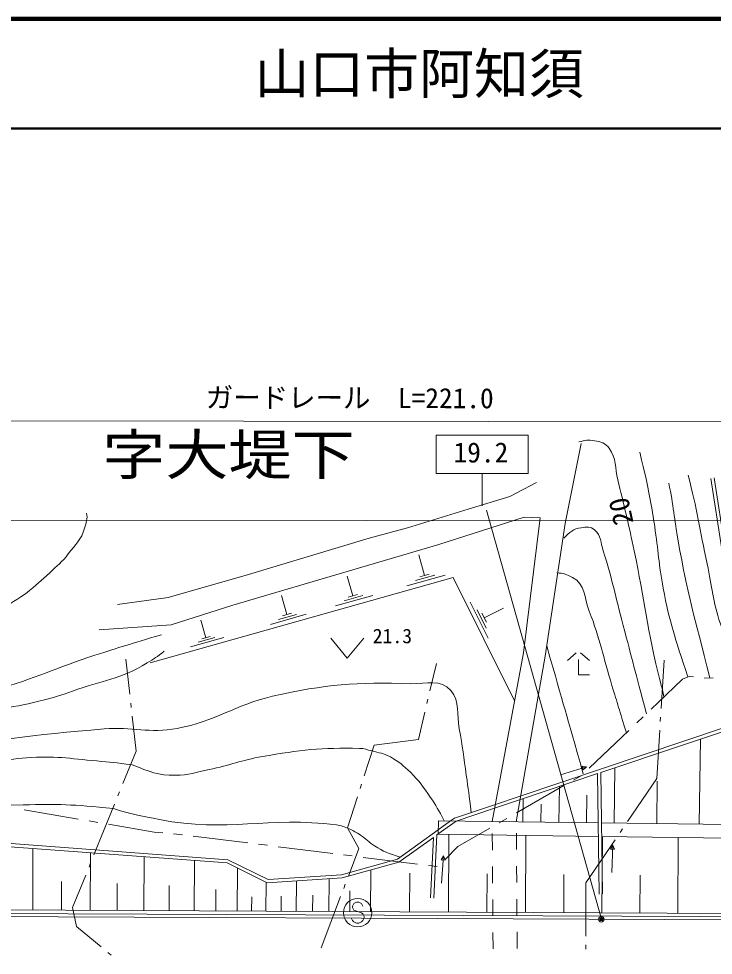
# Model space of a CAD drawing. Units: millimetres, scale not verified. Extents: x 40000 to 680000, y 20000 to 380000.
# Drawn here: x 383551 to 446830, y 294672 to 380000 of the extents above; entities that cross this region are included whole.
import ezdxf
from ezdxf.enums import TextEntityAlignment as Align

# ---------------------------------------------------------------- set-up
doc = ezdxf.new("R2010")
doc.units = ezdxf.units.MM
doc.header["$LTSCALE"] = 1000
doc.header["$PDMODE"] = 32
doc.header["$PDSIZE"] = 500
for name, color, linetype, lineweight in [('M-BGD', 7, 'Continuous', 13), ('M-BMK-ROW', 30, 'Continuous', 13), ('M-STR-HTXT', 7, 'Continuous', 13), ('M-STR-STR1', 1, 'Continuous', 13), ('M-STR-STRC', 7, 'Continuous', 13), ('M-TTL', 2, 'Continuous', 140), ('M-TTL-LINE', 7, 'Continuous', 50)]:
    doc.layers.add(name, color=color, linetype=linetype, lineweight=lineweight)
doc.layers.add('M-BMK-HTXT', color=7, linetype='Continuous')
doc.layers.add('M-TTL-TXT', color=7, linetype='Continuous')
doc.styles.add('ＭＳ ゴシック', font='')
doc.styles.get('ＭＳ ゴシック').set_extended_font_data('MS Gothic')

msp = doc.modelspace()

# ---------------------------------------------------------------- linework, layer by layer
at = {"layer": 'M-BGD'}
for p, q in [((420519, 329286), (419993, 331152)), ((420957, 329409), (420082, 329162)), ((413988, 327426), (413480, 329227)), ((422401, 329312), (418901, 328325)), ((421460, 329299), (419710, 328805)), ((407985, 325717), (407494, 327458)), ((415804, 327452), (412426, 326499)), ((414896, 327439), (413207, 326963)), ((414411, 327545), (413566, 327307)), ((426332, 323551), (424688, 326849)), ((426141, 324485), (425319, 326134)), ((425950, 325419), (427709, 326296)), ((400612, 323603), (400157, 325218)), ((409741, 325742), (406476, 324821)), ((408863, 325729), (407230, 325269)), ((408394, 325832), (407577, 325602)), ((426155, 325007), (425744, 325831)), ((402240, 323626), (399212, 322772)), ((401426, 323615), (399912, 323188)), ((400991, 323710), (400234, 323496)), ((411989, 323554), (413489, 321754)), ((413489, 321754), (414989, 323554)), ((434348, 322222), (433548, 321522)), ((434748, 322222), (435548, 321522)), ((393310, 321659), (393664, 318451)), ((421021, 318774), (421607, 321269)), ((434548, 321622), (434548, 320222)), ((442077, 317166), (442346, 321562)), ((434548, 320222), (435548, 320222)), ((393751, 317656), (393795, 317258)), ((420747, 317606), (420838, 317995)), ((419977, 314332), (420564, 316827)), ((393883, 316463), (394236, 313255)), ((442003, 315968), (442028, 316367)), ((441684, 310773), (441954, 315170)), ((415948, 313814), (419977, 314332)), ((445553, 306611), (445654, 314361)), ((394236, 313255), (393039, 310307)), ((415038, 311007), (415948, 313814)), ((432897, 311107), (435285, 311844)), ((434872, 311913), (435285, 311844)), ((434982, 311554), (434872, 311913)), ((435285, 311844), (434982, 311554)), ((437802, 306712), (437868, 311752)), ((436291, 311223), (429082, 308806)), ((436428, 300254), (436291, 311223)), ((436728, 300257), (436589, 311323)), ((439014, 306848), (441684, 310773)), ((414669, 309866), (414792, 310246)), ((432763, 306778), (432806, 310055)), ((441677, 306662), (441728, 310537)), ((392738, 309566), (392588, 309195)), ((413513, 306297), (414422, 309105)), ((426975, 308417), (429145, 309144)), ((429487, 306821), (429514, 308951)), ((435282, 306745), (435315, 309265)), ((392287, 308454), (390406, 303821)), ((426913, 308079), (423397, 306901)), ((426913, 308079), (429082, 308806)), ((431125, 306800), (431146, 308438)), ((421774, 305728), (423397, 306901)), ((421779, 306101), (422894, 306908)), ((414543, 304397), (413513, 306297)), ((421375, 299879), (421645, 305635)), ((421774, 305728), (421645, 305635)), ((421773, 305693), (436362, 305502)), ((422694, 298601), (422731, 305680)), ((429719, 298564), (429756, 305588)), ((436689, 298527), (436726, 305497)), ((438339, 305856), (438564, 306186)), ((421075, 299893), (421334, 305410)), ((435219, 301269), (437889, 305194)), ((437467, 304341), (437668, 304709)), ((437579, 302211), (437668, 304709)), ((437668, 304709), (437842, 304328)), ((443605, 298491), (443642, 305407)), ((384822, 298800), (384851, 304404)), ((390062, 298773), (390090, 304013)), ((413586, 301883), (414543, 304397)), ((437842, 304328), (437467, 304341)), ((390105, 303080), (389954, 302709)), ((394963, 298747), (394988, 303647)), ((399545, 298723), (399569, 303305)), ((422026, 303366), (422237, 303728)), ((422400, 303341), (422026, 303366)), ((422077, 301233), (422237, 303728)), ((422237, 303728), (422400, 303341)), ((403455, 298702), (403476, 302612)), ((415614, 298638), (415634, 302435)), ((419154, 298619), (419173, 302159)), ((426206, 298582), (426225, 302095)), ((387442, 298786), (387456, 301407)), ((389653, 301968), (388457, 299020)), ((392512, 298760), (392525, 301210)), ((406079, 298688), (406093, 301312)), ((408841, 298674), (408855, 301435)), ((411817, 298658), (411833, 301634)), ((433204, 298545), (433222, 302030)), ((435209, 296419), (435219, 301269)), ((440147, 298509), (440165, 301967)), ((397254, 298735), (397266, 301026)), ((401500, 298712), (401510, 300667)), ((413159, 300762), (413301, 301136)), ((413716, 298648), (413725, 300547)), ((404767, 298695), (404774, 300007)), ((407460, 298681), (407467, 300062)), ((410329, 298666), (410337, 300154)), ((411094, 295342), (412874, 300014)), ((366505, 298897), (532188, 298024)), ((388457, 299020), (388819, 297286)), ((388819, 297286), (391055, 295437)), ((435206, 295219), (435207, 295619)), ((391672, 294927), (391980, 294672))]:
    msp.add_line(p, q, dxfattribs=at)
for points in [[(428886, 306829), (431517, 321921), (433329, 334009), (434806, 341287)], [(446606, 338119), (448624, 325221), (451643, 316685), (429145, 309144)], [(446902, 338165), (448916, 325295), (452028, 316498), (436589, 311323)], [(392537, 326644), (397165, 327272), (404473, 329372), (415479, 332668), (418977, 333627), (424489, 335310), (428288, 336479), (430715, 337744)], [(431046, 334539), (429604, 334592), (421822, 332110), (403045, 326560), (397432, 324767), (390871, 324329)], [(426686, 306858), (429539, 322225), (431046, 334539)], [(395533, 321319), (423119, 329099), (428727, 317852)], [(426975, 308417), (423259, 307171), (422894, 306908)], [(436347, 306731), (421789, 306922), (421773, 305693)], [(436663, 305498), (471401, 305043), (471417, 306272), (436647, 306728)], [(421779, 306101), (418060, 303415), (412964, 302011), (406262, 301563), (402608, 303379), (366711, 306060), (366526, 298556)], [(421334, 305410), (418192, 303140), (413014, 301713), (406201, 301258), (402527, 303084), (379020, 304840)], [(285318, 298758), (287427, 298732), (366410, 298551), (532190, 297845)], [(285314, 298458), (287425, 298432), (366409, 298251), (366408, 298251), (532189, 297545)]]:
    msp.add_lwpolyline(points, dxfattribs=at)
for points, knots in [([(434580, 341446), (435155, 341589), (435449, 341653), (435994, 341554), (436581, 341447), (437018, 341353), (437356, 340861), (438014, 339902), (437860, 339117), (438137, 337988), (438676, 335795), (438971, 334565), (439451, 332359), (440465, 327700), (440702, 325021), (441801, 320382), (441892, 319996), (441962, 319785), (442058, 319400), (442174, 318933), (442207, 318781), (442336, 318200)], [0, 0, 0, 0, 1, 1, 1, 2, 2, 2, 3, 3, 3, 4, 4, 4, 5, 5, 5, 6, 6, 6, 7, 7, 7, 7]), ([(440128, 340516), (440620, 338459), (440771, 337904), (441080, 336210), (441257, 335247), (441344, 334705), (441491, 333737), (441826, 331544), (441861, 330292), (442269, 328112), (442870, 324896), (443302, 323769), (444513, 320043)], [0, 0, 0, 0, 1, 1, 1, 2, 2, 2, 3, 3, 3, 4, 4, 4, 4]), ([(450577, 318922), (448960, 321482), (448321, 322398), (447475, 324882), (446772, 326949), (446738, 328208), (446276, 330342), (445593, 333494), (445347, 335291), (444554, 338417)], [0, 0, 0, 0, 1, 1, 1, 2, 2, 2, 3, 3, 3, 3]), ([(289588, 337168), (288757, 336019), (287859, 334817), (286896, 333353), (285578, 331349), (284330, 330533), (283332, 328352), (283032, 327696), (282850, 327290), (282852, 326569), (282860, 324067), (283624, 322733), (283836, 320241), (284029, 317970), (282341, 316046), (283924, 314406), (284392, 313922), (284909, 313974), (285581, 313924), (287313, 313794), (288317, 313884), (290016, 314245), (292171, 314703), (293033, 315894), (295003, 316880), (298047, 318405), (299744, 319283), (302859, 320656), (306833, 322408), (308933, 323931), (313199, 324746), (314951, 325080), (316016, 325163), (317765, 324815), (318940, 324581), (319577, 324251), (320575, 323589), (323140, 321887), (323471, 319738), (324987, 317059), (325343, 316431), (325314, 315982), (325522, 315291), (326320, 312632), (326243, 310932), (327528, 308471), (327847, 307861), (327845, 307311), (328439, 306963), (330723, 305621), (332527, 306259), (335175, 306177), (340432, 306014), (343355, 306854), (348607, 307142), (351378, 307294), (352933, 307425), (355708, 307376), (358091, 307335), (359435, 306816), (361802, 307088), (363553, 307290), (364469, 307759), (366172, 308213), (368895, 308939), (370394, 309449), (373127, 310137), (377455, 311228), (379823, 312293), (384271, 312662), (386763, 312869), (388175, 312594), (390665, 312372), (391923, 312260), (392346, 312224), (393881, 312031)], [0, 0, 0, 0, 1, 1, 1, 2, 2, 2, 3, 3, 3, 4, 4, 4, 5, 5, 5, 6, 6, 6, 7, 7, 7, 8, 8, 8, 9, 9, 9, 10, 10, 10, 11, 11, 11, 12, 12, 12, 13, 13, 13, 14, 14, 14, 15, 15, 15, 16, 16, 16, 17, 17, 17, 18, 18, 18, 19, 19, 19, 20, 20, 20, 21, 21, 21, 22, 22, 22, 23, 23, 23, 24, 24, 24, 25, 25, 25, 25]), ([(292382, 337098), (291731, 336196), (291073, 335384), (290331, 334187), (289137, 332261), (288711, 331045), (287635, 329052), (287308, 328446), (286897, 328193), (286770, 327516), (286359, 325323), (286227, 324005), (286603, 321805), (286859, 320307), (286722, 319072), (287927, 318146), (288490, 317714), (289000, 317751), (289709, 317793), (291586, 317902), (292523, 318644), (294252, 319384), (299406, 321589), (301818, 323822), (306963, 326047), (310027, 327371), (311726, 328447), (315040, 328833), (316223, 328971), (316909, 328929), (318086, 328753), (319049, 328608), (319635, 328590), (320506, 328155), (321676, 327570), (322322, 327136), (323200, 326166), (325110, 324055), (325883, 322583), (327099, 320009), (328272, 317526), (328278, 315878), (329332, 313343), (329754, 312328), (329653, 311452), (330537, 310800), (332564, 309307), (334391, 309997), (336896, 309755), (342323, 309230), (345402, 309610), (350854, 309586), (355065, 309568), (357443, 309230), (361636, 309623), (363552, 309802), (364615, 310229), (366341, 311078), (366522, 311167), (366590, 311277), (366773, 311359), (369622, 312642), (371492, 312608), (374571, 313139), (381072, 314259), (384748, 314740), (391321, 315295), (393920, 315515), (395435, 314861), (397999, 315339), (401516, 315994), (403190, 317465), (406676, 318267), (411497, 319377), (414344, 319553), (419288, 319417), (420721, 319377), (421985, 319899), (422905, 318801), (423802, 317731), (423418, 316683), (423679, 315312), (423992, 313666), (424095, 312731), (424331, 311072), (424518, 309749), (424574, 309326), (424783, 307682)], [0, 0, 0, 0, 1, 1, 1, 2, 2, 2, 3, 3, 3, 4, 4, 4, 5, 5, 5, 6, 6, 6, 7, 7, 7, 8, 8, 8, 9, 9, 9, 10, 10, 10, 11, 11, 11, 12, 12, 12, 13, 13, 13, 14, 14, 14, 15, 15, 15, 16, 16, 16, 17, 17, 17, 18, 18, 18, 19, 19, 19, 20, 20, 20, 21, 21, 21, 22, 22, 22, 23, 23, 23, 24, 24, 24, 25, 25, 25, 26, 26, 26, 27, 27, 27, 28, 28, 28, 29, 29, 29, 29]), ([(442777, 337690), (443206, 335643), (443268, 334464), (443636, 332406), (444517, 327484), (445020, 325859), (446527, 319936)], [0, 0, 0, 0, 1, 1, 1, 2, 2, 2, 2]), ([(295648, 337017), (295298, 336350), (294904, 335671), (294397, 334863), (293834, 333965), (293257, 333629), (292781, 332682), (292232, 331589), (291937, 330945), (291684, 329748), (291458, 328677), (291307, 328035), (291473, 326953), (291646, 325823), (291401, 324728), (292403, 324177), (293103, 323791), (293656, 323782), (294436, 323954), (299157, 324995), (301164, 327388), (305647, 329198), (309005, 330554), (310879, 331665), (314485, 331996), (316907, 332219), (318313, 332146), (320706, 331710), (322201, 331438), (323042, 331175), (324403, 330498), (326510, 329448), (327426, 328359), (329029, 326635), (330163, 325415), (330481, 324472), (331241, 322990), (332356, 320811), (332054, 319077), (333612, 317190), (335263, 315191), (337142, 315134), (339617, 314363), (342768, 313382), (344730, 313752), (348006, 313349), (352923, 312744), (355636, 311840), (360589, 311764), (361881, 311744), (362604, 311883), (363883, 312067), (364779, 312197), (365233, 312486), (366112, 312704), (366515, 312803), (366755, 312795), (367156, 312902), (371662, 314106), (374056, 315233), (378566, 316415), (381399, 317157), (383075, 317193), (385905, 317943), (386913, 318210), (387471, 318388), (388451, 318741), (391123, 319705), (392847, 319802), (395255, 321310), (395879, 321701), (396144, 321839), (396813, 322374)], [0, 0, 0, 0, 1, 1, 1, 2, 2, 2, 3, 3, 3, 4, 4, 4, 5, 5, 5, 6, 6, 6, 7, 7, 7, 8, 8, 8, 9, 9, 9, 10, 10, 10, 11, 11, 11, 12, 12, 12, 13, 13, 13, 14, 14, 14, 15, 15, 15, 16, 16, 16, 17, 17, 17, 18, 18, 18, 19, 19, 19, 20, 20, 20, 21, 21, 21, 22, 22, 22, 23, 23, 23, 24, 24, 24, 24]), ([(299440, 336969), (299097, 335194), (297949, 334014), (298748, 332392), (299003, 331874), (299452, 331700), (300028, 331650), (301160, 331551), (301718, 332188), (302806, 332514), (305023, 333180), (306213, 333771), (308489, 334189), (312548, 334934), (314897, 335658), (319003, 335237), (322463, 334881), (324411, 334220), (327541, 332702), (328942, 332022), (329418, 331157), (330673, 330236), (333470, 328184), (334944, 326883), (337932, 325121), (340166, 323803), (341400, 322987), (343814, 322039), (346557, 320961), (348235, 320775), (351076, 319992), (354357, 319088), (356258, 318794), (359484, 317709), (360514, 317363), (360965, 316777), (362038, 316606), (363693, 316343), (364642, 316225), (366317, 316279), (366703, 316291), (366921, 316295), (367303, 316351), (372862, 317163), (376050, 317373), (381463, 318879), (385058, 319879), (386939, 320862), (390491, 322006), (392849, 322765), (393618, 323007), (396550, 323879)], [0, 0, 0, 0, 1, 1, 1, 2, 2, 2, 3, 3, 3, 4, 4, 4, 5, 5, 5, 6, 6, 6, 7, 7, 7, 8, 8, 8, 9, 9, 9, 10, 10, 10, 11, 11, 11, 12, 12, 12, 13, 13, 13, 14, 14, 14, 15, 15, 15, 16, 16, 16, 17, 17, 17, 17]), ([(384167, 327588), (385241, 328488), (385546, 328735), (386377, 329527), (387056, 330173), (387502, 330483), (388066, 331232), (388718, 332102), (389260, 332540), (389547, 333588), (389688, 334103), (389864, 334431), (389717, 334944)], [0, 0, 0, 0, 1, 1, 1, 2, 2, 2, 3, 3, 3, 4, 4, 4, 4]), ([(433200, 332689), (433748, 333192), (434071, 333569), (434790, 333630), (435276, 333672), (435663, 333758), (436023, 333429), (436620, 332882), (436555, 332280), (436803, 331510), (437644, 328900), (437911, 327378), (438615, 324728), (439451, 321585), (439709, 320601), (440741, 316679)], [0, 0, 0, 0, 1, 1, 1, 2, 2, 2, 3, 3, 3, 4, 4, 4, 5, 5, 5, 5]), ([(340405, 330807), (341114, 330351), (341894, 329913), (342813, 329508), (346444, 327909), (348917, 328289), (352621, 326866), (355904, 325606), (357545, 324443), (360737, 322969), (362938, 321953), (364069, 321007), (366446, 320535), (366864, 320453), (367112, 320426), (367534, 320478), (370092, 320792), (371528, 321142), (373949, 322027), (377100, 323177), (378685, 324275), (381568, 325989), (382593, 326599), (382946, 326798), (384167, 327588)], [0, 0, 0, 0, 1, 1, 1, 2, 2, 2, 3, 3, 3, 4, 4, 4, 5, 5, 5, 6, 6, 6, 7, 7, 7, 8, 8, 8, 8]), ([(432589, 329512), (433165, 329487), (433498, 329368), (434009, 329097), (435195, 328471), (435042, 327269), (435529, 326020), (436533, 323447), (436793, 321900), (437598, 319258), (438112, 317570), (438272, 317042), (438911, 314936)], [0, 0, 0, 0, 1, 1, 1, 2, 2, 2, 3, 3, 3, 4, 4, 4, 4]), ([(393881, 312031), (395517, 311399), (396233, 311056), (397814, 311066), (399038, 311074), (399703, 311351), (400902, 311596), (402812, 311987), (403832, 312439), (405753, 312778), (409171, 313383), (411138, 313596), (414608, 313523), (415051, 313514), (415289, 313399), (415719, 313290), (416395, 313118), (416811, 313083), (417417, 312738), (418196, 312294), (418602, 311972), (419240, 311343), (420045, 310549), (420413, 310018), (421046, 309082), (421597, 308268), (421773, 307952), (422323, 306915)], [0, 0, 0, 0, 1, 1, 1, 2, 2, 2, 3, 3, 3, 4, 4, 4, 5, 5, 5, 6, 6, 6, 7, 7, 7, 8, 8, 8, 9, 9, 9, 9]), ([(368721, 305910), (375618, 307490), (377925, 308276), (383950, 308381), (387163, 308436), (388419, 308439), (392171, 308041)], [0, 0, 0, 0, 1, 1, 1, 2, 2, 2, 2]), ([(392171, 308041), (394062, 307460), (394716, 307375), (396368, 307042), (402548, 305794), (406251, 307375), (412501, 306544), (412964, 306483), (413216, 306378), (413644, 306188), (414068, 305999), (414306, 305885), (414693, 305627), (415215, 305278), (415434, 304980), (415959, 304635), (416800, 304083), (417217, 303982), (418318, 303601)], [0, 0, 0, 0, 1, 1, 1, 2, 2, 2, 3, 3, 3, 4, 4, 4, 5, 5, 5, 6, 6, 6, 6])]:
    msp.add_open_spline(points, degree=3, knots=knots, dxfattribs=at)
msp.add_open_spline([(431659, 322873), (433322, 317035), (433322, 317035), (434985, 311198)], degree=3, dxfattribs=at)
at = {"layer": 'M-BMK-ROW'}
for p, q in [((444035, 319827), (444701, 320087)), ((444701, 320087), (445020, 320038)), ((441818, 317704), (444035, 319827)), ((446009, 319905), (446808, 319953)), ((441171, 317088), (441818, 317704)), ((439868, 315847), (440447, 316399)), ((435522, 311710), (439143, 315157)), ((434095, 310634), (434789, 311032)), ((428894, 307643), (433228, 310135)), ((384046, 307923), (388975, 307082)), ((389960, 306913), (390749, 306779)), ((391735, 306610), (395881, 305902)), ((427333, 306746), (428027, 307145)), ((395881, 305902), (396671, 305826)), ((397666, 305729), (398463, 305652)), ((399456, 305536), (404417, 304913)), ((423544, 304567), (426466, 306247)), ((405409, 304788), (406203, 304689)), ((407195, 304564), (412156, 303941)), ((413148, 303816), (413942, 303717)), ((422400, 303407), (423544, 304567)), ((414934, 303592), (419895, 302969)), ((420887, 302844), (421681, 302745))]:
    msp.add_line(p, q, dxfattribs=at)
at = {"layer": 'M-STR-HTXT'}
for p, q in [((316638, 343417), (537662, 343187)), ((68601, 334651), (569004, 334129))]:
    msp.add_line(p, q, dxfattribs=at)
at = {"layer": 'M-STR-STR1'}
for p, q in [((426704, 304255), (426694, 305755)), ((428904, 304294), (428893, 305794)), ((426726, 301255), (426715, 302755)), ((428925, 301294), (428914, 302794)), ((426747, 298255), (426736, 299755)), ((428946, 298294), (428936, 299794)), ((426768, 295255), (426758, 296755)), ((428967, 295294), (428957, 296794))]:
    msp.add_line(p, q, dxfattribs=at)
at = {"layer": 'M-STR-STRC'}
for p, q in [((421577, 342056), (429977, 342056)), ((421577, 338556), (421577, 342056)), ((429977, 342056), (429977, 338556)), ((429977, 338556), (421577, 338556)), ((425777, 338556), (425777, 335624)), ((436634, 297952), (426156, 335217)), ((414076, 299379), (413958, 299143)), ((413958, 299143), (413958, 299024)), ((413958, 299024), (414076, 298788)), ((414313, 299497), (414076, 299379)), ((414076, 298788), (414785, 298552)), ((414549, 299497), (414313, 299497)), ((414785, 299379), (414549, 299497)), ((414903, 299143), (414785, 299379)), ((413958, 297843), (413840, 298079)), ((414076, 297724), (413958, 297843)), ((414785, 298552), (414903, 298433)), ((414903, 297843), (414785, 297724)), ((414903, 298433), (415022, 298197)), ((415022, 298079), (414903, 297843)), ((415022, 298197), (415022, 298079)), ((414313, 297606), (414076, 297724)), ((414549, 297606), (414313, 297606)), ((414785, 297724), (414549, 297606))]:
    msp.add_line(p, q, dxfattribs=at)
for centre, radius in [((414431, 298552), 1300), ((436634, 297952), 150), ((436634, 297952), 120), ((436634, 297952), 90), ((436634, 297952), 60), ((436634, 297952), 30)]:
    msp.add_circle(centre, radius, dxfattribs=at)
msp.add_point((436634, 297952), dxfattribs=at)
at = {"layer": 'M-TTL'}
msp.add_line((680000, 380000), (40000, 380000), dxfattribs=at)
at = {"layer": 'M-TTL-LINE'}
msp.add_line((40000, 370000), (680000, 370000), dxfattribs=at)

# ---------------------------------------------------------------- texts
at = {"layer": 'M-BGD', "style": 'ＭＳ ゴシック'}
msp.add_text('20', height=1833, rotation=102.465, dxfattribs=at).set_placement((440112, 334210), align=Align.BOTTOM_LEFT)
msp.add_text('21.3', height=1320, dxfattribs=at).set_placement((415799, 322706), align=Align.BOTTOM_LEFT)
at = {"layer": 'M-BMK-HTXT', "style": 'ＭＳ ゴシック', "width": 1.15}
msp.add_text('字大堤下', height=3666, dxfattribs=at).set_placement((402663, 337348), align=Align.BOTTOM_CENTER)
at = {"layer": 'M-STR-HTXT', "style": 'ＭＳ ゴシック'}
msp.add_text('ガードレール\u3000L=221.0', height=1833, rotation=359.833, dxfattribs=at).set_placement((413705, 343994), align=Align.BOTTOM_CENTER)
at = {"layer": 'M-STR-STRC', "style": 'ＭＳ ゴシック'}
msp.add_text('19.2', height=1833, dxfattribs=at).set_placement((423164, 339019), align=Align.BOTTOM_LEFT)
at = {"layer": 'M-TTL-TXT', "style": 'ＭＳ ゴシック'}
msp.add_text('山口市阿知須', height=3666, dxfattribs=at).set_placement((405024, 375000), align=Align.MIDDLE_LEFT)

doc.saveas('drawing.dxf')
